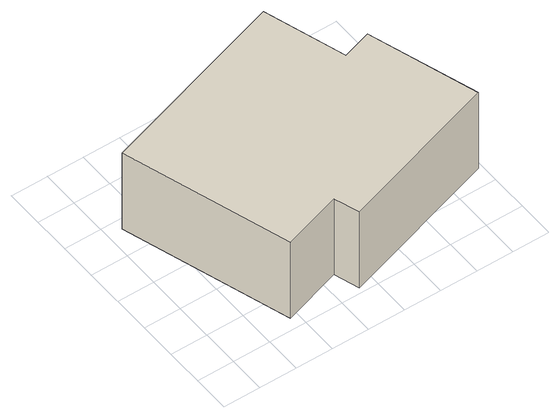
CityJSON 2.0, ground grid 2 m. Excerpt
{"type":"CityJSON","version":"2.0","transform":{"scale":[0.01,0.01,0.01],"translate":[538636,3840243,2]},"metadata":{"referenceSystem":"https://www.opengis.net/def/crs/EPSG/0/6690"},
"CityObjects":{
"building1":{"type":"Building","attributes":{"class":"3001","measuredHeight":5,"BuildingDetailAttribute.specifiedBuildingCoverageRate":0.8,"BuildingDetailAttribute.surveyYear":2017,"BuildingHighTideRiskAttribute.description":"1","BuildingHighTideRiskAttribute.rank":"2","BuildingHighTideRiskAttribute.depth":2.79,"BuildingIDAttribute.prefecture":"27","BuildingIDAttribute.city":"27113"},"geometry":[{"type":"Solid","lod":"1","boundaries":[[[[0,1,2,3,4,5,6,7]],[[6,8,9,7]],[[5,10,8,6]],[[4,11,10,5]],[[3,12,11,4]],[[2,13,12,3]],[[1,14,13,2]],[[0,15,14,1]],[[7,9,15,0]],[[8,10,11,12,13,14,15,9]]]]}]}
},
"vertices":[
[675,160,89],[360,60,89],[79,946,89],[1099,1269,89],[1237,834,89],[1392,883,89],[1577,301,89],[717,28,89],[1577,301,585],[717,28,585],[1392,883,585],[1237,834,585],[1099,1269,585],[79,946,585],[360,60,585],[675,160,585]
]}
